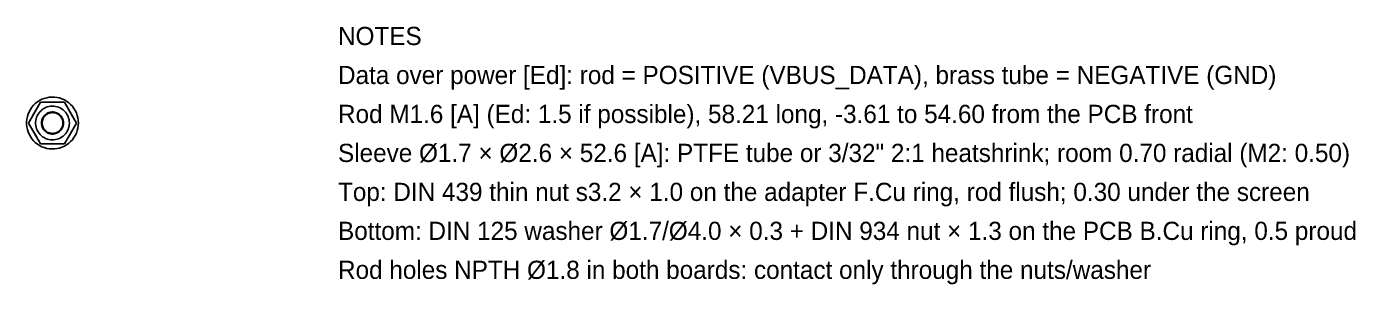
# Model space of a CAD drawing. Header units: millimetres. Extents: x -10 to 100, y -26 to 134.
# Drawn here: x -2 to 100.4, y 114.2 to 134 of the extents above; entities that cross this region are included whole.
import ezdxf

# ---------------------------------------------------------------- set-up
doc = ezdxf.new("R2010")
doc.units = ezdxf.units.MM
doc.linetypes.add('DASHED', pattern=[1.524, 1.27, -0.254])
for name, color, linetype in [('HIDDEN', 8, 'DASHED'), ('TEXT', 7, 'CONTINUOUS'), ('VISIBLE', 7, 'CONTINUOUS')]:
    doc.layers.add(name, color=color, linetype=linetype)

msp = doc.modelspace()

# ---------------------------------------------------------------- linework, layer by layer
at = {"layer": 'HIDDEN'}
for points in [[(2, 126.59938), (1.99006, 126.79851), (1.96034, 126.99567), (1.91115, 127.18889), (1.84295, 127.37625), (1.75644, 127.55589), (1.65248, 127.72602), (1.53209, 127.88495), (1.39647, 128.03111), (1.24698, 128.16304), (1.08509, 128.27943), (0.91242, 128.37912), (0.73068, 128.46113), (0.54168, 128.52463), (0.3473, 128.56899), (0.14946, 128.59379), (-0.04986, 128.59876), (-0.24869, 128.58386), (-0.44504, 128.54923), (-0.63697, 128.49523), (-0.82257, 128.42239), (-1, 128.33143), (-1.16749, 128.22325), (-1.32337, 128.09894), (-1.4661, 127.95972), (-1.59427, 127.80699), (-1.70658, 127.64225), (-1.80194, 127.46715), (-1.87939, 127.28342), (-1.93815, 127.09289), (-1.97766, 126.89746), (-1.99751, 126.69907), (-1.99751, 126.49969), (-1.97766, 126.30129), (-1.93815, 126.10586), (-1.87939, 125.91534), (-1.80194, 125.73161), (-1.70658, 125.55651), (-1.59427, 125.39177), (-1.4661, 125.23903), (-1.32337, 125.09982), (-1.16749, 124.9755), (-1, 124.86733), (-0.82257, 124.77637), (-0.63697, 124.70352), (-0.44504, 124.64952), (-0.24869, 124.6149), (-0.04986, 124.6), (0.14946, 124.60497), (0.3473, 124.62976), (0.54168, 124.67413), (0.73068, 124.73763), (0.91242, 124.81963), (1.08509, 124.91933), (1.24698, 125.03572), (1.39647, 125.16764), (1.53209, 125.3138), (1.65248, 125.47274), (1.75644, 125.64287), (1.84295, 125.82251), (1.91115, 126.00987), (1.96034, 126.20309), (1.99006, 126.40024), (2, 126.59938)], [(-0.92376, 128.19938), (-1.84752, 126.59938)], [(-0.92376, 128.19938), (-1.84752, 126.59938)], [(-0.92376, 128.19938), (-1.84752, 126.59938)], [(0.92376, 128.19938), (-0.92376, 128.19938)], [(0.92376, 128.19938), (-0.92376, 128.19938)], [(0.92376, 128.19938), (-0.92376, 128.19938)], [(1.84752, 126.59938), (0.92376, 128.19938)], [(1.84752, 126.59938), (0.92376, 128.19938)], [(1.84752, 126.59938), (0.92376, 128.19938)], [(1.3, 126.59938), (1.29354, 126.72882), (1.27422, 126.85697), (1.24224, 126.98256), (1.19792, 127.10434), (1.14169, 127.22111), (1.07411, 127.33169), (0.99586, 127.435), (0.90771, 127.53001), (0.81054, 127.61576), (0.70531, 127.69141), (0.59307, 127.75621), (0.47494, 127.80951), (0.35209, 127.85079), (0.22574, 127.87963), (0.09715, 127.89574), (-0.03241, 127.89897), (-0.16165, 127.88929), (-0.28928, 127.86678), (-0.41403, 127.83168), (-0.53467, 127.78434), (-0.65, 127.72521), (-0.75887, 127.6549), (-0.86019, 127.57409), (-0.95297, 127.4836), (-1.03627, 127.38432), (-1.10928, 127.27724), (-1.17126, 127.16343), (-1.2216, 127.044), (-1.2598, 126.92016), (-1.28548, 126.79313), (-1.29838, 126.66418), (-1.29838, 126.53458), (-1.28548, 126.40562), (-1.2598, 126.27859), (-1.2216, 126.15475), (-1.17126, 126.03533), (-1.10928, 125.92151), (-1.03627, 125.81443), (-0.95297, 125.71515), (-0.86019, 125.62466), (-0.75887, 125.54386), (-0.65, 125.47355), (-0.53467, 125.41442), (-0.41403, 125.36707), (-0.28928, 125.33197), (-0.16165, 125.30947), (-0.03241, 125.29978), (0.09715, 125.30301), (0.22574, 125.31913), (0.35209, 125.34797), (0.47494, 125.38924), (0.59307, 125.44255), (0.70531, 125.50734), (0.81054, 125.583), (0.90771, 125.66875), (0.99586, 125.76375), (1.07411, 125.86706), (1.14169, 125.97765), (1.19792, 126.09441), (1.24224, 126.2162), (1.27422, 126.34179), (1.29354, 126.46994), (1.3, 126.59938)], [(1.3, 126.59938), (1.29354, 126.72882), (1.27422, 126.85697), (1.24224, 126.98256), (1.19792, 127.10434), (1.14169, 127.22111), (1.07411, 127.33169), (0.99586, 127.435), (0.90771, 127.53001), (0.81054, 127.61576), (0.70531, 127.69141), (0.59307, 127.75621), (0.47494, 127.80951), (0.35209, 127.85079), (0.22574, 127.87963), (0.09715, 127.89574), (-0.03241, 127.89897), (-0.16165, 127.88929), (-0.28928, 127.86678), (-0.41403, 127.83168), (-0.53467, 127.78434), (-0.65, 127.72521), (-0.75887, 127.6549), (-0.86019, 127.57409), (-0.95297, 127.4836), (-1.03627, 127.38432), (-1.10928, 127.27724), (-1.17126, 127.16343), (-1.2216, 127.044), (-1.2598, 126.92016), (-1.28548, 126.79313), (-1.29838, 126.66418), (-1.29838, 126.53458), (-1.28548, 126.40562), (-1.2598, 126.27859), (-1.2216, 126.15475), (-1.17126, 126.03533), (-1.10928, 125.92151), (-1.03627, 125.81443), (-0.95297, 125.71515), (-0.86019, 125.62466), (-0.75887, 125.54386), (-0.65, 125.47355), (-0.53467, 125.41442), (-0.41403, 125.36707), (-0.28928, 125.33197), (-0.16165, 125.30947), (-0.03241, 125.29978), (0.09715, 125.30301), (0.22574, 125.31913), (0.35209, 125.34797), (0.47494, 125.38924), (0.59307, 125.44255), (0.70531, 125.50734), (0.81054, 125.583), (0.90771, 125.66875), (0.99586, 125.76375), (1.07411, 125.86706), (1.14169, 125.97765), (1.19792, 126.09441), (1.24224, 126.2162), (1.27422, 126.34179), (1.29354, 126.46994), (1.3, 126.59938)], [(0.85, 126.59938), (0.84578, 126.68401), (0.83315, 126.7678), (0.81224, 126.84992), (0.78325, 126.92955), (0.74649, 127.00589), (0.7023, 127.0782), (0.65114, 127.14575), (0.5935, 127.20787), (0.52997, 127.26394), (0.46116, 127.3134), (0.38778, 127.35577), (0.31054, 127.39062), (0.23021, 127.41761), (0.1476, 127.43646), (0.06352, 127.447), (-0.02119, 127.44911), (-0.10569, 127.44278), (-0.18914, 127.42807), (-0.27071, 127.40512), (-0.34959, 127.37416), (-0.425, 127.3355), (-0.49618, 127.28953), (-0.56243, 127.23669), (-0.62309, 127.17753), (-0.67756, 127.11261), (-0.7253, 127.0426), (-0.76582, 126.96818), (-0.79874, 126.8901), (-0.82372, 126.80912), (-0.84051, 126.72606), (-0.84894, 126.64175), (-0.84894, 126.55701), (-0.84051, 126.47269), (-0.82372, 126.38963), (-0.79874, 126.30866), (-0.76582, 126.23058), (-0.7253, 126.15616), (-0.67756, 126.08614), (-0.62309, 126.02123), (-0.56243, 125.96206), (-0.49618, 125.90923), (-0.425, 125.86326), (-0.34959, 125.8246), (-0.27071, 125.79364), (-0.18914, 125.77069), (-0.10569, 125.75598), (-0.02119, 125.74964), (0.06352, 125.75176), (0.1476, 125.76229), (0.23021, 125.78115), (0.31054, 125.80814), (0.38778, 125.84299), (0.46116, 125.88536), (0.52997, 125.93482), (0.5935, 125.99089), (0.65114, 126.05301), (0.7023, 126.12056), (0.74649, 126.19286), (0.78325, 126.26921), (0.81224, 126.34884), (0.83315, 126.43095), (0.84578, 126.51475), (0.85, 126.59938)], [(0.85, 126.59938), (0.84578, 126.68401), (0.83315, 126.7678), (0.81224, 126.84992), (0.78325, 126.92955), (0.74649, 127.00589), (0.7023, 127.0782), (0.65114, 127.14575), (0.5935, 127.20787), (0.52997, 127.26394), (0.46116, 127.3134), (0.38778, 127.35577), (0.31054, 127.39062), (0.23021, 127.41761), (0.1476, 127.43646), (0.06352, 127.447), (-0.02119, 127.44911), (-0.10569, 127.44278), (-0.18914, 127.42807), (-0.27071, 127.40512), (-0.34959, 127.37416), (-0.425, 127.3355), (-0.49618, 127.28953), (-0.56243, 127.23669), (-0.62309, 127.17753), (-0.67756, 127.11261), (-0.7253, 127.0426), (-0.76582, 126.96818), (-0.79874, 126.8901), (-0.82372, 126.80912), (-0.84051, 126.72606), (-0.84894, 126.64175), (-0.84894, 126.55701), (-0.84051, 126.47269), (-0.82372, 126.38963), (-0.79874, 126.30866), (-0.76582, 126.23058), (-0.7253, 126.15616), (-0.67756, 126.08614), (-0.62309, 126.02123), (-0.56243, 125.96206), (-0.49618, 125.90923), (-0.425, 125.86326), (-0.34959, 125.8246), (-0.27071, 125.79364), (-0.18914, 125.77069), (-0.10569, 125.75598), (-0.02119, 125.74964), (0.06352, 125.75176), (0.1476, 125.76229), (0.23021, 125.78115), (0.31054, 125.80814), (0.38778, 125.84299), (0.46116, 125.88536), (0.52997, 125.93482), (0.5935, 125.99089), (0.65114, 126.05301), (0.7023, 126.12056), (0.74649, 126.19286), (0.78325, 126.26921), (0.81224, 126.34884), (0.83315, 126.43095), (0.84578, 126.51475), (0.85, 126.59938)], [(0.85, 126.59938), (0.84578, 126.68401), (0.83315, 126.7678), (0.81224, 126.84992), (0.78325, 126.92955), (0.74649, 127.00589), (0.7023, 127.0782), (0.65114, 127.14575), (0.5935, 127.20787), (0.52997, 127.26394), (0.46116, 127.3134), (0.38778, 127.35577), (0.31054, 127.39062), (0.23021, 127.41761), (0.1476, 127.43646), (0.06352, 127.447), (-0.02119, 127.44911), (-0.10569, 127.44278), (-0.18914, 127.42807), (-0.27071, 127.40512), (-0.34959, 127.37416), (-0.425, 127.3355), (-0.49618, 127.28953), (-0.56243, 127.23669), (-0.62309, 127.17753), (-0.67756, 127.11261), (-0.7253, 127.0426), (-0.76582, 126.96818), (-0.79874, 126.8901), (-0.82372, 126.80912), (-0.84051, 126.72606), (-0.84894, 126.64175), (-0.84894, 126.55701), (-0.84051, 126.47269), (-0.82372, 126.38963), (-0.79874, 126.30866), (-0.76582, 126.23058), (-0.7253, 126.15616), (-0.67756, 126.08614), (-0.62309, 126.02123), (-0.56243, 125.96206), (-0.49618, 125.90923), (-0.425, 125.86326), (-0.34959, 125.8246), (-0.27071, 125.79364), (-0.18914, 125.77069), (-0.10569, 125.75598), (-0.02119, 125.74964), (0.06352, 125.75176), (0.1476, 125.76229), (0.23021, 125.78115), (0.31054, 125.80814), (0.38778, 125.84299), (0.46116, 125.88536), (0.52997, 125.93482), (0.5935, 125.99089), (0.65114, 126.05301), (0.7023, 126.12056), (0.74649, 126.19286), (0.78325, 126.26921), (0.81224, 126.34884), (0.83315, 126.43095), (0.84578, 126.51475), (0.85, 126.59938)], [(0.85, 126.59938), (0.84578, 126.68401), (0.83315, 126.7678), (0.81224, 126.84992), (0.78325, 126.92955), (0.74649, 127.00589), (0.7023, 127.0782), (0.65114, 127.14575), (0.5935, 127.20787), (0.52997, 127.26394), (0.46116, 127.3134), (0.38778, 127.35577), (0.31054, 127.39062), (0.23021, 127.41761), (0.1476, 127.43646), (0.06352, 127.447), (-0.02119, 127.44911), (-0.10569, 127.44278), (-0.18914, 127.42807), (-0.27071, 127.40512), (-0.34959, 127.37416), (-0.425, 127.3355), (-0.49618, 127.28953), (-0.56243, 127.23669), (-0.62309, 127.17753), (-0.67756, 127.11261), (-0.7253, 127.0426), (-0.76582, 126.96818), (-0.79874, 126.8901), (-0.82372, 126.80912), (-0.84051, 126.72606), (-0.84894, 126.64175), (-0.84894, 126.55701), (-0.84051, 126.47269), (-0.82372, 126.38963), (-0.79874, 126.30866), (-0.76582, 126.23058), (-0.7253, 126.15616), (-0.67756, 126.08614), (-0.62309, 126.02123), (-0.56243, 125.96206), (-0.49618, 125.90923), (-0.425, 125.86326), (-0.34959, 125.8246), (-0.27071, 125.79364), (-0.18914, 125.77069), (-0.10569, 125.75598), (-0.02119, 125.74964), (0.06352, 125.75176), (0.1476, 125.76229), (0.23021, 125.78115), (0.31054, 125.80814), (0.38778, 125.84299), (0.46116, 125.88536), (0.52997, 125.93482), (0.5935, 125.99089), (0.65114, 126.05301), (0.7023, 126.12056), (0.74649, 126.19286), (0.78325, 126.26921), (0.81224, 126.34884), (0.83315, 126.43095), (0.84578, 126.51475), (0.85, 126.59938)], [(0.8, 126.59938), (0.79602, 126.67903), (0.78414, 126.7579), (0.76446, 126.83518), (0.73718, 126.91013), (0.70258, 126.98198), (0.66099, 127.05003), (0.61284, 127.11361), (0.55859, 127.17207), (0.49879, 127.22484), (0.43404, 127.2714), (0.36497, 127.31128), (0.29227, 127.34408), (0.21667, 127.36948), (0.13892, 127.38722), (0.05978, 127.39714), (-0.01994, 127.39913), (-0.09947, 127.39317), (-0.17802, 127.37932), (-0.25479, 127.35772), (-0.32903, 127.32858), (-0.4, 127.2922), (-0.46699, 127.24893), (-0.52935, 127.1992), (-0.58644, 127.14352), (-0.63771, 127.08242), (-0.68263, 127.01653), (-0.72078, 126.94649), (-0.75175, 126.87299), (-0.77526, 126.79678), (-0.79106, 126.71861), (-0.79901, 126.63926), (-0.79901, 126.5595), (-0.79106, 126.48014), (-0.77526, 126.40197), (-0.75175, 126.32576), (-0.72078, 126.25227), (-0.68263, 126.18223), (-0.63771, 126.11633), (-0.58644, 126.05524), (-0.52935, 125.99955), (-0.46699, 125.94983), (-0.4, 125.90656), (-0.32903, 125.87017), (-0.25479, 125.84104), (-0.17802, 125.81944), (-0.09947, 125.80559), (-0.01994, 125.79963), (0.05978, 125.80162), (0.13892, 125.81153), (0.21667, 125.82928), (0.29227, 125.85468), (0.36497, 125.88748), (0.43404, 125.92736), (0.49879, 125.97391), (0.55859, 126.02668), (0.61284, 126.08515), (0.66099, 126.14872), (0.70258, 126.21678), (0.73718, 126.28863), (0.76446, 126.36357), (0.78414, 126.44086), (0.79602, 126.51972), (0.8, 126.59938)], [(0.8, 126.59938), (0.79602, 126.67903), (0.78414, 126.7579), (0.76446, 126.83518), (0.73718, 126.91013), (0.70258, 126.98198), (0.66099, 127.05003), (0.61284, 127.11361), (0.55859, 127.17207), (0.49879, 127.22484), (0.43404, 127.2714), (0.36497, 127.31128), (0.29227, 127.34408), (0.21667, 127.36948), (0.13892, 127.38722), (0.05978, 127.39714), (-0.01994, 127.39913), (-0.09947, 127.39317), (-0.17802, 127.37932), (-0.25479, 127.35772), (-0.32903, 127.32858), (-0.4, 127.2922), (-0.46699, 127.24893), (-0.52935, 127.1992), (-0.58644, 127.14352), (-0.63771, 127.08242), (-0.68263, 127.01653), (-0.72078, 126.94649), (-0.75175, 126.87299), (-0.77526, 126.79678), (-0.79106, 126.71861), (-0.79901, 126.63926), (-0.79901, 126.5595), (-0.79106, 126.48014), (-0.77526, 126.40197), (-0.75175, 126.32576), (-0.72078, 126.25227), (-0.68263, 126.18223), (-0.63771, 126.11633), (-0.58644, 126.05524), (-0.52935, 125.99955), (-0.46699, 125.94983), (-0.4, 125.90656), (-0.32903, 125.87017), (-0.25479, 125.84104), (-0.17802, 125.81944), (-0.09947, 125.80559), (-0.01994, 125.79963), (0.05978, 125.80162), (0.13892, 125.81153), (0.21667, 125.82928), (0.29227, 125.85468), (0.36497, 125.88748), (0.43404, 125.92736), (0.49879, 125.97391), (0.55859, 126.02668), (0.61284, 126.08515), (0.66099, 126.14872), (0.70258, 126.21678), (0.73718, 126.28863), (0.76446, 126.36357), (0.78414, 126.44086), (0.79602, 126.51972), (0.8, 126.59938)], [(0.8, 126.59938), (0.79602, 126.67903), (0.78414, 126.7579), (0.76446, 126.83518), (0.73718, 126.91013), (0.70258, 126.98198), (0.66099, 127.05003), (0.61284, 127.11361), (0.55859, 127.17207), (0.49879, 127.22484), (0.43404, 127.2714), (0.36497, 127.31128), (0.29227, 127.34408), (0.21667, 127.36948), (0.13892, 127.38722), (0.05978, 127.39714), (-0.01994, 127.39913), (-0.09947, 127.39317), (-0.17802, 127.37932), (-0.25479, 127.35772), (-0.32903, 127.32858), (-0.4, 127.2922), (-0.46699, 127.24893), (-0.52935, 127.1992), (-0.58644, 127.14352), (-0.63771, 127.08242), (-0.68263, 127.01653), (-0.72078, 126.94649), (-0.75175, 126.87299), (-0.77526, 126.79678), (-0.79106, 126.71861), (-0.79901, 126.63926), (-0.79901, 126.5595), (-0.79106, 126.48014), (-0.77526, 126.40197), (-0.75175, 126.32576), (-0.72078, 126.25227), (-0.68263, 126.18223), (-0.63771, 126.11633), (-0.58644, 126.05524), (-0.52935, 125.99955), (-0.46699, 125.94983), (-0.4, 125.90656), (-0.32903, 125.87017), (-0.25479, 125.84104), (-0.17802, 125.81944), (-0.09947, 125.80559), (-0.01994, 125.79963), (0.05978, 125.80162), (0.13892, 125.81153), (0.21667, 125.82928), (0.29227, 125.85468), (0.36497, 125.88748), (0.43404, 125.92736), (0.49879, 125.97391), (0.55859, 126.02668), (0.61284, 126.08515), (0.66099, 126.14872), (0.70258, 126.21678), (0.73718, 126.28863), (0.76446, 126.36357), (0.78414, 126.44086), (0.79602, 126.51972), (0.8, 126.59938)], [(0.8, 126.59938), (0.79602, 126.67903), (0.78414, 126.7579), (0.76446, 126.83518), (0.73718, 126.91013), (0.70258, 126.98198), (0.66099, 127.05003), (0.61284, 127.11361), (0.55859, 127.17207), (0.49879, 127.22484), (0.43404, 127.2714), (0.36497, 127.31128), (0.29227, 127.34408), (0.21667, 127.36948), (0.13892, 127.38722), (0.05978, 127.39714), (-0.01994, 127.39913), (-0.09947, 127.39317), (-0.17802, 127.37932), (-0.25479, 127.35772), (-0.32903, 127.32858), (-0.4, 127.2922), (-0.46699, 127.24893), (-0.52935, 127.1992), (-0.58644, 127.14352), (-0.63771, 127.08242), (-0.68263, 127.01653), (-0.72078, 126.94649), (-0.75175, 126.87299), (-0.77526, 126.79678), (-0.79106, 126.71861), (-0.79901, 126.63926), (-0.79901, 126.5595), (-0.79106, 126.48014), (-0.77526, 126.40197), (-0.75175, 126.32576), (-0.72078, 126.25227), (-0.68263, 126.18223), (-0.63771, 126.11633), (-0.58644, 126.05524), (-0.52935, 125.99955), (-0.46699, 125.94983), (-0.4, 125.90656), (-0.32903, 125.87017), (-0.25479, 125.84104), (-0.17802, 125.81944), (-0.09947, 125.80559), (-0.01994, 125.79963), (0.05978, 125.80162), (0.13892, 125.81153), (0.21667, 125.82928), (0.29227, 125.85468), (0.36497, 125.88748), (0.43404, 125.92736), (0.49879, 125.97391), (0.55859, 126.02668), (0.61284, 126.08515), (0.66099, 126.14872), (0.70258, 126.21678), (0.73718, 126.28863), (0.76446, 126.36357), (0.78414, 126.44086), (0.79602, 126.51972), (0.8, 126.59938)], [(-1.84752, 126.59938), (-0.92376, 124.99938)], [(-1.84752, 126.59938), (-0.92376, 124.99938)], [(-1.84752, 126.59938), (-0.92376, 124.99938)], [(0.92376, 124.99938), (1.84752, 126.59938)], [(0.92376, 124.99938), (1.84752, 126.59938)], [(0.92376, 124.99938), (1.84752, 126.59938)], [(-0.92376, 124.99938), (0.92376, 124.99938)], [(-0.92376, 124.99938), (0.92376, 124.99938)], [(-0.92376, 124.99938), (0.92376, 124.99938)]]:
    msp.add_lwpolyline(points, dxfattribs=at)
at = {"layer": 'VISIBLE'}
for points in [[(2, 126.59938), (1.99006, 126.79851), (1.96034, 126.99567), (1.91115, 127.18889), (1.84295, 127.37625), (1.75644, 127.55589), (1.65248, 127.72602), (1.53209, 127.88495), (1.39647, 128.03111), (1.24698, 128.16304), (1.08509, 128.27943), (0.91242, 128.37912), (0.73068, 128.46113), (0.54168, 128.52463), (0.3473, 128.56899), (0.14946, 128.59379), (-0.04986, 128.59876), (-0.24869, 128.58386), (-0.44504, 128.54923), (-0.63697, 128.49523), (-0.82257, 128.42239), (-1, 128.33143), (-1.16749, 128.22325), (-1.32337, 128.09894), (-1.4661, 127.95972), (-1.59427, 127.80699), (-1.70658, 127.64225), (-1.80194, 127.46715), (-1.87939, 127.28342), (-1.93815, 127.09289), (-1.97766, 126.89746), (-1.99751, 126.69907), (-1.99751, 126.49969), (-1.97766, 126.30129), (-1.93815, 126.10586), (-1.87939, 125.91534), (-1.80194, 125.73161), (-1.70658, 125.55651), (-1.59427, 125.39177), (-1.4661, 125.23903), (-1.32337, 125.09982), (-1.16749, 124.9755), (-1, 124.86733), (-0.82257, 124.77637), (-0.63697, 124.70352), (-0.44504, 124.64952), (-0.24869, 124.6149), (-0.04986, 124.6), (0.14946, 124.60497), (0.3473, 124.62976), (0.54168, 124.67413), (0.73068, 124.73763), (0.91242, 124.81963), (1.08509, 124.91933), (1.24698, 125.03572), (1.39647, 125.16764), (1.53209, 125.3138), (1.65248, 125.47274), (1.75644, 125.64287), (1.84295, 125.82251), (1.91115, 126.00987), (1.96034, 126.20309), (1.99006, 126.40024), (2, 126.59938)], [(-0.92376, 128.19938), (-1.84752, 126.59938)], [(0.92376, 128.19938), (-0.92376, 128.19938)], [(1.84752, 126.59938), (0.92376, 128.19938)], [(0.8, 126.59938), (0.79602, 126.67903), (0.78414, 126.7579), (0.76446, 126.83518), (0.73718, 126.91013), (0.70258, 126.98198), (0.66099, 127.05003), (0.61284, 127.11361), (0.55859, 127.17207), (0.49879, 127.22484), (0.43404, 127.2714), (0.36497, 127.31128), (0.29227, 127.34408), (0.21667, 127.36948), (0.13892, 127.38722), (0.05978, 127.39714), (-0.01994, 127.39913), (-0.09947, 127.39317), (-0.17802, 127.37932), (-0.25479, 127.35772), (-0.32903, 127.32858), (-0.4, 127.2922), (-0.46699, 127.24893), (-0.52935, 127.1992), (-0.58644, 127.14352), (-0.63771, 127.08242), (-0.68263, 127.01653), (-0.72078, 126.94649), (-0.75175, 126.87299), (-0.77526, 126.79678), (-0.79106, 126.71861), (-0.79901, 126.63926), (-0.79901, 126.5595), (-0.79106, 126.48014), (-0.77526, 126.40197), (-0.75175, 126.32576), (-0.72078, 126.25227), (-0.68263, 126.18223), (-0.63771, 126.11633), (-0.58644, 126.05524), (-0.52935, 125.99955), (-0.46699, 125.94983), (-0.4, 125.90656), (-0.32903, 125.87017), (-0.25479, 125.84104), (-0.17802, 125.81944), (-0.09947, 125.80559), (-0.01994, 125.79963), (0.05978, 125.80162), (0.13892, 125.81153), (0.21667, 125.82928), (0.29227, 125.85468), (0.36497, 125.88748), (0.43404, 125.92736), (0.49879, 125.97391), (0.55859, 126.02668), (0.61284, 126.08515), (0.66099, 126.14872), (0.70258, 126.21678), (0.73718, 126.28863), (0.76446, 126.36357), (0.78414, 126.44086), (0.79602, 126.51972), (0.8, 126.59938)], [(0.8, 126.59938), (0.79602, 126.67903), (0.78414, 126.7579), (0.76446, 126.83518), (0.73718, 126.91013), (0.70258, 126.98198), (0.66099, 127.05003), (0.61284, 127.11361), (0.55859, 127.17207), (0.49879, 127.22484), (0.43404, 127.2714), (0.36497, 127.31128), (0.29227, 127.34408), (0.21667, 127.36948), (0.13892, 127.38722), (0.05978, 127.39714), (-0.01994, 127.39913), (-0.09947, 127.39317), (-0.17802, 127.37932), (-0.25479, 127.35772), (-0.32903, 127.32858), (-0.4, 127.2922), (-0.46699, 127.24893), (-0.52935, 127.1992), (-0.58644, 127.14352), (-0.63771, 127.08242), (-0.68263, 127.01653), (-0.72078, 126.94649), (-0.75175, 126.87299), (-0.77526, 126.79678), (-0.79106, 126.71861), (-0.79901, 126.63926), (-0.79901, 126.5595), (-0.79106, 126.48014), (-0.77526, 126.40197), (-0.75175, 126.32576), (-0.72078, 126.25227), (-0.68263, 126.18223), (-0.63771, 126.11633), (-0.58644, 126.05524), (-0.52935, 125.99955), (-0.46699, 125.94983), (-0.4, 125.90656), (-0.32903, 125.87017), (-0.25479, 125.84104), (-0.17802, 125.81944), (-0.09947, 125.80559), (-0.01994, 125.79963), (0.05978, 125.80162), (0.13892, 125.81153), (0.21667, 125.82928), (0.29227, 125.85468), (0.36497, 125.88748), (0.43404, 125.92736), (0.49879, 125.97391), (0.55859, 126.02668), (0.61284, 126.08515), (0.66099, 126.14872), (0.70258, 126.21678), (0.73718, 126.28863), (0.76446, 126.36357), (0.78414, 126.44086), (0.79602, 126.51972), (0.8, 126.59938)], [(-1.84752, 126.59938), (-0.92376, 124.99938)], [(0.92376, 124.99938), (1.84752, 126.59938)], [(-0.92376, 124.99938), (0.92376, 124.99938)]]:
    msp.add_lwpolyline(points, dxfattribs=at)

# ---------------------------------------------------------------- texts
at = {"layer": 'TEXT'}
for s, p in [('NOTES', (22, 132.59876)), ('Data over power [Ed]: rod = POSITIVE (VBUS_DATA), brass tube = NEGATIVE (GND)', (22, 129.59876)), ('Rod M1.6 [A] (Ed: 1.5 if possible), 58.21 long, -3.61 to 54.60 from the PCB front', (22, 126.59876)), ('Sleeve Ø1.7 × Ø2.6 × 52.6 [A]: PTFE tube or 3/32" 2:1 heatshrink; room 0.70 radial (M2: 0.50)', (22, 123.59876)), ('Top: DIN 439 thin nut s3.2 × 1.0 on the adapter F.Cu ring, rod flush; 0.30 under the screen', (22, 120.59876)), ('Bottom: DIN 125 washer Ø1.7/Ø4.0 × 0.3 + DIN 934 nut × 1.3 on the PCB B.Cu ring, 0.5 proud', (22, 117.59876)), ('Rod holes NPTH Ø1.8 in both boards: contact only through the nuts/washer', (22, 114.59876))]:
    msp.add_text(s, height=1.4, dxfattribs=at).set_placement(p)

doc.saveas('drawing.dxf')
